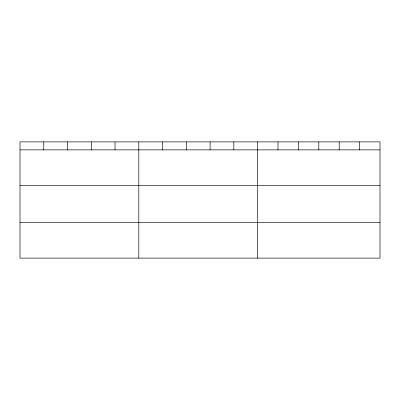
<?xml version="1.0" encoding="UTF-8"?>
<svg xmlns="http://www.w3.org/2000/svg" width="400" height="400" viewBox="0 0 400 400"><rect width="100%" height="100%" fill="white"/><g stroke="black" fill="none" stroke-linecap="round" stroke-linejoin="round"><path stroke-width="0.6" d="M380 149.87L380 258.115L20 258.115L20 141.885L380 141.885L380 149.87L20 149.87M20 185.59L380 185.59M20 222.395L380 222.395M359.6 141.885L359.6 149.87M339.2 141.885L339.2 149.87M318.8 141.885L318.8 149.87M298.4 141.885L298.4 149.87M278 141.885L278 149.87M257.6 141.885L257.6 258.115M233.84 141.885L233.84 149.87M210.08 141.885L210.08 149.87M186.32 141.885L186.32 149.87M162.56 141.885L162.56 149.87M138.8 141.885L138.8 258.115M115.04 141.885L115.04 149.87M91.28 141.885L91.28 149.87M67.52 141.885L67.52 149.87M43.76 141.885L43.76 149.87"/></g></svg>
